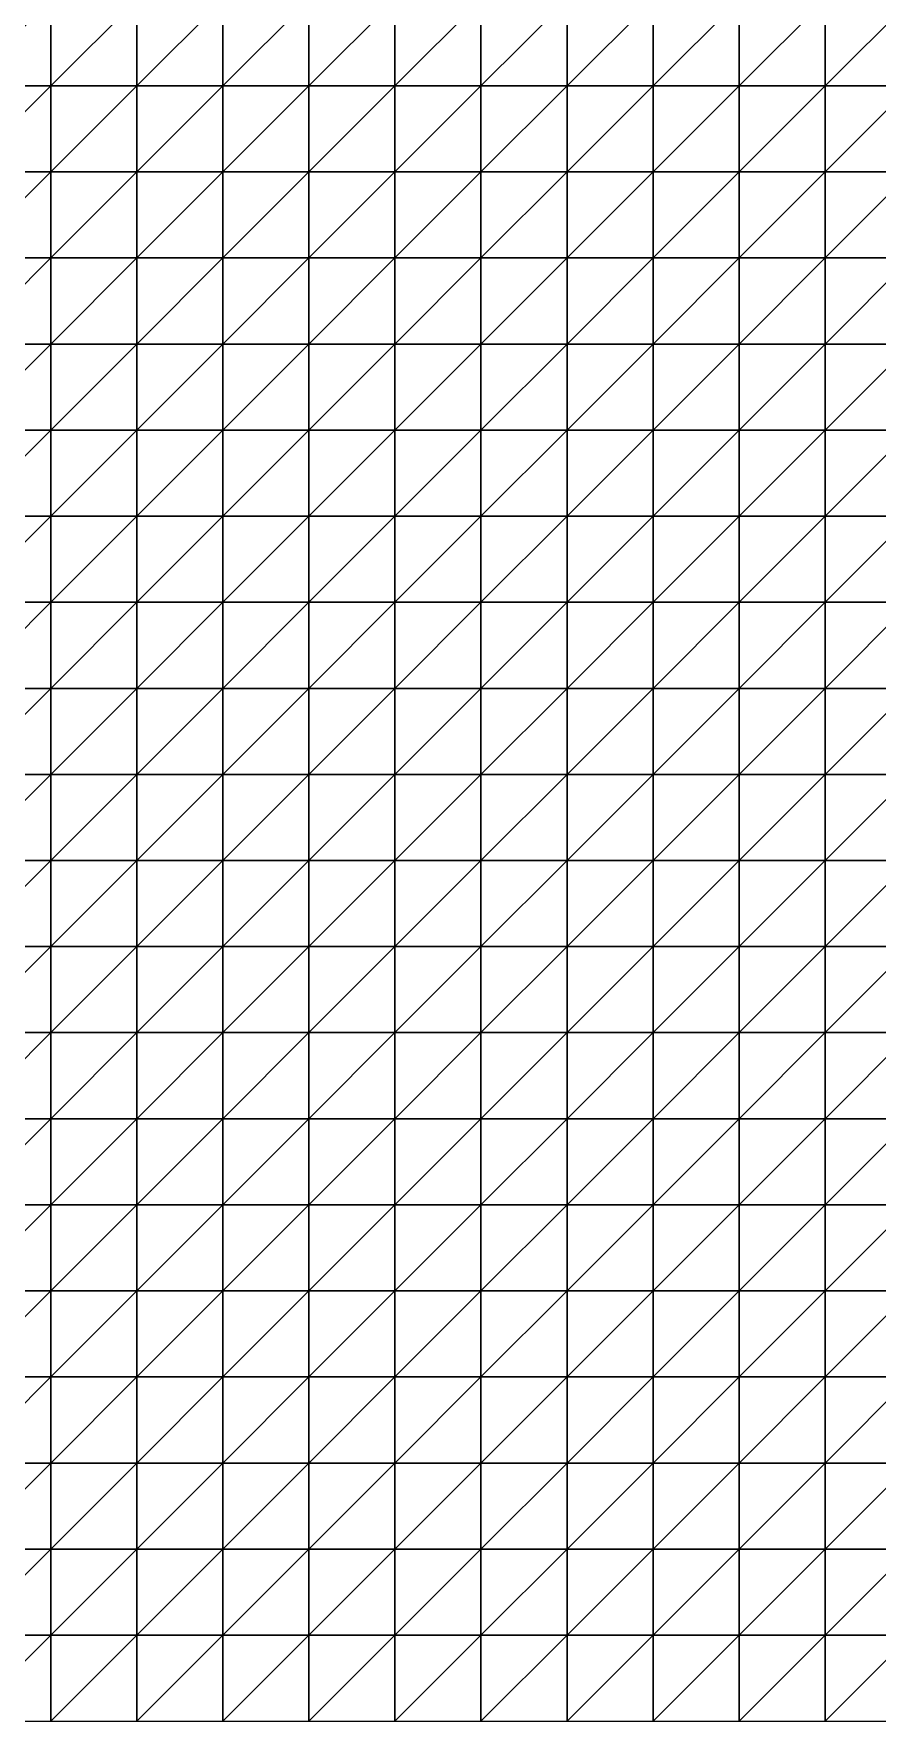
# Model space of a CAD drawing. Header units: metres. Extents: x 351000 to 353000, y 7455000 to 7457000.
# Drawn here: x 351245.1 to 351490.1, y 7455000 to 7455490.1 of the extents above; entities that cross this region are included whole.
import ezdxf

# ---------------------------------------------------------------- set-up
doc = ezdxf.new("R2010")
doc.units = ezdxf.units.M

msp = doc.modelspace()

# ---------------------------------------------------------------- linework, layer by layer
at = {"layer": 'TOPOGRAPHY'}
for points in [[(351225, 7455475, 1230.78), (351250, 7455475, 1231.48), (351250, 7455500, 1230)], [(351225, 7455475, 1230.78), (351250, 7455500, 1230), (351225, 7455500, 1228.62)], [(351250, 7455475, 1231.48), (351275, 7455475, 1232.82), (351275, 7455500, 1232.18)], [(351250, 7455475, 1231.48), (351275, 7455500, 1232.18), (351250, 7455500, 1230)], [(351275, 7455475, 1232.82), (351300, 7455475, 1234.81), (351300, 7455500, 1235.14)], [(351275, 7455475, 1232.82), (351300, 7455500, 1235.14), (351275, 7455500, 1232.18)], [(351300, 7455475, 1234.81), (351325, 7455475, 1237.43), (351325, 7455500, 1238.73)], [(351300, 7455475, 1234.81), (351325, 7455500, 1238.73), (351300, 7455500, 1235.14)], [(351325, 7455475, 1237.43), (351350, 7455475, 1240.58), (351350, 7455500, 1242.79)], [(351325, 7455475, 1237.43), (351350, 7455500, 1242.79), (351325, 7455500, 1238.73)], [(351350, 7455475, 1240.58), (351375, 7455475, 1244.09), (351375, 7455500, 1247.08)], [(351350, 7455475, 1240.58), (351375, 7455500, 1247.08), (351350, 7455500, 1242.79)], [(351375, 7455475, 1244.09), (351400, 7455475, 1247.78), (351400, 7455500, 1251.34)], [(351375, 7455475, 1244.09), (351400, 7455500, 1251.34), (351375, 7455500, 1247.08)], [(351400, 7455475, 1247.78), (351425, 7455475, 1251.42), (351425, 7455500, 1255.3)], [(351400, 7455475, 1247.78), (351425, 7455500, 1255.3), (351400, 7455500, 1251.34)], [(351425, 7455475, 1251.42), (351450, 7455475, 1254.79), (351450, 7455500, 1258.72)], [(351425, 7455475, 1251.42), (351450, 7455500, 1258.72), (351425, 7455500, 1255.3)], [(351450, 7455475, 1254.79), (351475, 7455475, 1257.68), (351475, 7455500, 1261.4)], [(351450, 7455475, 1254.79), (351475, 7455500, 1261.4), (351450, 7455500, 1258.72)], [(351475, 7455475, 1257.68), (351500, 7455475, 1259.95), (351500, 7455500, 1263.21)], [(351475, 7455475, 1257.68), (351500, 7455500, 1263.21), (351475, 7455500, 1261.4)], [(351225, 7455450, 1233.27), (351250, 7455450, 1233.23), (351250, 7455475, 1231.48)], [(351225, 7455450, 1233.27), (351250, 7455475, 1231.48), (351225, 7455475, 1230.78)], [(351250, 7455450, 1233.23), (351275, 7455450, 1233.66), (351275, 7455475, 1232.82)], [(351250, 7455450, 1233.23), (351275, 7455475, 1232.82), (351250, 7455475, 1231.48)], [(351275, 7455450, 1233.66), (351300, 7455450, 1234.66), (351300, 7455475, 1234.81)], [(351275, 7455450, 1233.66), (351300, 7455475, 1234.81), (351275, 7455475, 1232.82)], [(351300, 7455450, 1234.66), (351325, 7455450, 1236.27), (351325, 7455475, 1237.43)], [(351300, 7455450, 1234.66), (351325, 7455475, 1237.43), (351300, 7455475, 1234.81)], [(351325, 7455450, 1236.27), (351350, 7455450, 1238.48), (351350, 7455475, 1240.58)], [(351325, 7455450, 1236.27), (351350, 7455475, 1240.58), (351325, 7455475, 1237.43)], [(351350, 7455450, 1238.48), (351375, 7455450, 1241.23), (351375, 7455475, 1244.09)], [(351350, 7455450, 1238.48), (351375, 7455475, 1244.09), (351350, 7455475, 1240.58)], [(351375, 7455450, 1241.23), (351400, 7455450, 1244.39), (351400, 7455475, 1247.78)], [(351375, 7455450, 1241.23), (351400, 7455475, 1247.78), (351375, 7455475, 1244.09)], [(351400, 7455450, 1244.39), (351425, 7455450, 1247.79), (351425, 7455475, 1251.42)], [(351400, 7455450, 1244.39), (351425, 7455475, 1251.42), (351400, 7455475, 1247.78)], [(351425, 7455450, 1247.79), (351450, 7455450, 1251.23), (351450, 7455475, 1254.79)], [(351425, 7455450, 1247.79), (351450, 7455475, 1254.79), (351425, 7455475, 1251.42)], [(351450, 7455450, 1251.23), (351475, 7455450, 1254.51), (351475, 7455475, 1257.68)], [(351450, 7455450, 1251.23), (351475, 7455475, 1257.68), (351450, 7455475, 1254.79)], [(351475, 7455450, 1254.51), (351500, 7455450, 1257.43), (351500, 7455475, 1259.95)], [(351475, 7455450, 1254.51), (351500, 7455475, 1259.95), (351475, 7455475, 1257.68)], [(351225, 7455425, 1235.71), (351250, 7455425, 1235.02), (351250, 7455450, 1233.23)], [(351225, 7455425, 1235.71), (351250, 7455450, 1233.23), (351225, 7455450, 1233.27)], [(351250, 7455425, 1235.02), (351275, 7455425, 1234.66), (351275, 7455450, 1233.66)], [(351250, 7455425, 1235.02), (351275, 7455450, 1233.66), (351250, 7455450, 1233.23)], [(351275, 7455425, 1234.66), (351300, 7455425, 1234.79), (351300, 7455450, 1234.66)], [(351275, 7455425, 1234.66), (351300, 7455450, 1234.66), (351275, 7455450, 1233.66)], [(351300, 7455425, 1234.79), (351325, 7455425, 1235.54), (351325, 7455450, 1236.27)], [(351300, 7455425, 1234.79), (351325, 7455450, 1236.27), (351300, 7455450, 1234.66)], [(351325, 7455425, 1235.54), (351350, 7455425, 1236.96), (351350, 7455450, 1238.48)], [(351325, 7455425, 1235.54), (351350, 7455450, 1238.48), (351325, 7455450, 1236.27)], [(351350, 7455425, 1236.96), (351375, 7455425, 1239.08), (351375, 7455450, 1241.23)], [(351350, 7455425, 1236.96), (351375, 7455450, 1241.23), (351350, 7455450, 1238.48)], [(351375, 7455425, 1239.08), (351400, 7455425, 1241.83), (351400, 7455450, 1244.39)], [(351375, 7455425, 1239.08), (351400, 7455450, 1244.39), (351375, 7455450, 1241.23)], [(351400, 7455425, 1241.83), (351425, 7455425, 1245.09), (351425, 7455450, 1247.79)], [(351400, 7455425, 1241.83), (351425, 7455450, 1247.79), (351400, 7455450, 1244.39)], [(351425, 7455425, 1245.09), (351450, 7455425, 1248.69), (351450, 7455450, 1251.23)], [(351425, 7455425, 1245.09), (351450, 7455450, 1251.23), (351425, 7455450, 1247.79)], [(351450, 7455425, 1248.69), (351475, 7455425, 1252.42), (351475, 7455450, 1254.51)], [(351450, 7455425, 1248.69), (351475, 7455450, 1254.51), (351450, 7455450, 1251.23)], [(351475, 7455425, 1252.42), (351500, 7455425, 1256.06), (351500, 7455450, 1257.43)], [(351475, 7455425, 1252.42), (351500, 7455450, 1257.43), (351475, 7455450, 1254.51)], [(351225, 7455400, 1237.85), (351250, 7455400, 1236.75), (351250, 7455425, 1235.02)], [(351225, 7455400, 1237.85), (351250, 7455425, 1235.02), (351225, 7455425, 1235.71)], [(351250, 7455400, 1236.75), (351275, 7455400, 1235.89), (351275, 7455425, 1234.66)], [(351250, 7455400, 1236.75), (351275, 7455425, 1234.66), (351250, 7455425, 1235.02)], [(351275, 7455400, 1235.89), (351300, 7455400, 1235.46), (351300, 7455425, 1234.79)], [(351275, 7455400, 1235.89), (351300, 7455425, 1234.79), (351275, 7455425, 1234.66)], [(351300, 7455400, 1235.46), (351325, 7455400, 1235.62), (351325, 7455425, 1235.54)], [(351300, 7455400, 1235.46), (351325, 7455425, 1235.54), (351300, 7455425, 1234.79)], [(351325, 7455400, 1235.62), (351350, 7455400, 1236.51), (351350, 7455425, 1236.96)], [(351325, 7455400, 1235.62), (351350, 7455425, 1236.96), (351325, 7455425, 1235.54)], [(351350, 7455400, 1236.51), (351375, 7455400, 1238.2), (351375, 7455425, 1239.08)], [(351350, 7455400, 1236.51), (351375, 7455425, 1239.08), (351350, 7455425, 1236.96)], [(351375, 7455400, 1238.2), (351400, 7455400, 1240.68), (351400, 7455425, 1241.83)], [(351375, 7455400, 1238.2), (351400, 7455425, 1241.83), (351375, 7455425, 1239.08)], [(351400, 7455400, 1240.68), (351425, 7455400, 1243.87), (351425, 7455425, 1245.09)], [(351400, 7455400, 1240.68), (351425, 7455425, 1245.09), (351400, 7455425, 1241.83)], [(351425, 7455400, 1243.87), (351450, 7455400, 1247.63), (351450, 7455425, 1248.69)], [(351425, 7455400, 1243.87), (351450, 7455425, 1248.69), (351425, 7455425, 1245.09)], [(351450, 7455400, 1247.63), (351475, 7455400, 1251.75), (351475, 7455425, 1252.42)], [(351450, 7455400, 1247.63), (351475, 7455425, 1252.42), (351450, 7455425, 1248.69)], [(351475, 7455400, 1251.75), (351500, 7455400, 1255.98), (351500, 7455425, 1256.06)], [(351475, 7455400, 1251.75), (351500, 7455425, 1256.06), (351475, 7455425, 1252.42)], [(351225, 7455375, 1239.65), (351250, 7455375, 1238.52), (351250, 7455400, 1236.75)], [(351225, 7455375, 1239.65), (351250, 7455400, 1236.75), (351225, 7455400, 1237.85)], [(351250, 7455375, 1238.52), (351275, 7455375, 1237.55), (351275, 7455400, 1235.89)], [(351250, 7455375, 1238.52), (351275, 7455400, 1235.89), (351250, 7455400, 1236.75)], [(351275, 7455375, 1237.55), (351300, 7455375, 1236.94), (351300, 7455400, 1235.46)], [(351275, 7455375, 1237.55), (351300, 7455400, 1235.46), (351275, 7455400, 1235.89)], [(351300, 7455375, 1236.94), (351325, 7455375, 1236.88), (351325, 7455400, 1235.62)], [(351300, 7455375, 1236.94), (351325, 7455400, 1235.62), (351300, 7455400, 1235.46)], [(351325, 7455375, 1236.88), (351350, 7455375, 1237.54), (351350, 7455400, 1236.51)], [(351325, 7455375, 1236.88), (351350, 7455400, 1236.51), (351325, 7455400, 1235.62)], [(351350, 7455375, 1237.54), (351375, 7455375, 1239), (351375, 7455400, 1238.2)], [(351350, 7455375, 1237.54), (351375, 7455400, 1238.2), (351350, 7455400, 1236.51)], [(351375, 7455375, 1239), (351400, 7455375, 1241.31), (351400, 7455400, 1240.68)], [(351375, 7455375, 1239), (351400, 7455400, 1240.68), (351375, 7455400, 1238.2)], [(351400, 7455375, 1241.31), (351425, 7455375, 1244.42), (351425, 7455400, 1243.87)], [(351400, 7455375, 1241.31), (351425, 7455400, 1243.87), (351400, 7455400, 1240.68)], [(351425, 7455375, 1244.42), (351450, 7455375, 1248.21), (351450, 7455400, 1247.63)], [(351425, 7455375, 1244.42), (351450, 7455400, 1247.63), (351425, 7455400, 1243.87)], [(351450, 7455375, 1248.21), (351475, 7455375, 1252.5), (351475, 7455400, 1251.75)], [(351450, 7455375, 1248.21), (351475, 7455400, 1251.75), (351450, 7455400, 1247.63)], [(351475, 7455375, 1252.5), (351500, 7455375, 1257.04), (351500, 7455400, 1255.98)], [(351475, 7455375, 1252.5), (351500, 7455400, 1255.98), (351475, 7455400, 1251.75)], [(351225, 7455350, 1241.24), (351250, 7455350, 1240.47), (351250, 7455375, 1238.52)], [(351225, 7455350, 1241.24), (351250, 7455375, 1238.52), (351225, 7455375, 1239.65)], [(351250, 7455350, 1240.47), (351275, 7455350, 1239.81), (351275, 7455375, 1237.55)], [(351250, 7455350, 1240.47), (351275, 7455375, 1237.55), (351250, 7455375, 1238.52)], [(351275, 7455350, 1239.81), (351300, 7455350, 1239.43), (351300, 7455375, 1236.94)], [(351275, 7455350, 1239.81), (351300, 7455375, 1236.94), (351275, 7455375, 1237.55)], [(351300, 7455350, 1239.43), (351325, 7455350, 1239.51), (351325, 7455375, 1236.88)], [(351300, 7455350, 1239.43), (351325, 7455375, 1236.88), (351300, 7455375, 1236.94)], [(351325, 7455350, 1239.51), (351350, 7455350, 1240.18), (351350, 7455375, 1237.54)], [(351325, 7455350, 1239.51), (351350, 7455375, 1237.54), (351325, 7455375, 1236.88)], [(351350, 7455350, 1240.18), (351375, 7455350, 1241.57), (351375, 7455375, 1239)], [(351350, 7455350, 1240.18), (351375, 7455375, 1239), (351350, 7455375, 1237.54)], [(351375, 7455350, 1241.57), (351400, 7455350, 1243.73), (351400, 7455375, 1241.31)], [(351375, 7455350, 1241.57), (351400, 7455375, 1241.31), (351375, 7455375, 1239)], [(351400, 7455350, 1243.73), (351425, 7455350, 1246.65), (351425, 7455375, 1244.42)], [(351400, 7455350, 1243.73), (351425, 7455375, 1244.42), (351400, 7455375, 1241.31)], [(351425, 7455350, 1246.65), (351450, 7455350, 1250.24), (351450, 7455375, 1248.21)], [(351425, 7455350, 1246.65), (351450, 7455375, 1248.21), (351425, 7455375, 1244.42)], [(351450, 7455350, 1250.24), (351475, 7455350, 1254.37), (351475, 7455375, 1252.5)], [(351450, 7455350, 1250.24), (351475, 7455375, 1252.5), (351450, 7455375, 1248.21)], [(351475, 7455350, 1254.37), (351500, 7455350, 1258.81), (351500, 7455375, 1257.04)], [(351475, 7455350, 1254.37), (351500, 7455375, 1257.04), (351475, 7455375, 1252.5)], [(351225, 7455325, 1242.78), (351250, 7455325, 1242.73), (351250, 7455350, 1240.47)], [(351225, 7455325, 1242.78), (351250, 7455350, 1240.47), (351225, 7455350, 1241.24)], [(351250, 7455325, 1242.73), (351275, 7455325, 1242.74), (351275, 7455350, 1239.81)], [(351250, 7455325, 1242.73), (351275, 7455350, 1239.81), (351250, 7455350, 1240.47)], [(351275, 7455325, 1242.74), (351300, 7455325, 1242.92), (351300, 7455350, 1239.43)], [(351275, 7455325, 1242.74), (351300, 7455350, 1239.43), (351275, 7455350, 1239.81)], [(351300, 7455325, 1242.92), (351325, 7455325, 1243.39), (351325, 7455350, 1239.51)], [(351300, 7455325, 1242.92), (351325, 7455350, 1239.51), (351300, 7455350, 1239.43)], [(351325, 7455325, 1243.39), (351350, 7455325, 1244.26), (351350, 7455350, 1240.18)], [(351325, 7455325, 1243.39), (351350, 7455350, 1240.18), (351325, 7455350, 1239.51)], [(351350, 7455325, 1244.26), (351375, 7455325, 1245.64), (351375, 7455350, 1241.57)], [(351350, 7455325, 1244.26), (351375, 7455350, 1241.57), (351350, 7455350, 1240.18)], [(351375, 7455325, 1245.64), (351400, 7455325, 1247.59), (351400, 7455350, 1243.73)], [(351375, 7455325, 1245.64), (351400, 7455350, 1243.73), (351375, 7455350, 1241.57)], [(351400, 7455325, 1247.59), (351425, 7455325, 1250.13), (351425, 7455350, 1246.65)], [(351400, 7455325, 1247.59), (351425, 7455350, 1246.65), (351400, 7455350, 1243.73)], [(351425, 7455325, 1250.13), (351450, 7455325, 1253.24), (351450, 7455350, 1250.24)], [(351425, 7455325, 1250.13), (351450, 7455350, 1250.24), (351425, 7455350, 1246.65)], [(351450, 7455325, 1253.24), (351475, 7455325, 1256.82), (351475, 7455350, 1254.37)], [(351450, 7455325, 1253.24), (351475, 7455350, 1254.37), (351450, 7455350, 1250.24)], [(351475, 7455325, 1256.82), (351500, 7455325, 1260.72), (351500, 7455350, 1258.81)], [(351475, 7455325, 1256.82), (351500, 7455350, 1258.81), (351475, 7455350, 1254.37)], [(351225, 7455300, 1244.39), (351250, 7455300, 1245.28), (351250, 7455325, 1242.73)], [(351225, 7455300, 1244.39), (351250, 7455325, 1242.73), (351225, 7455325, 1242.78)], [(351250, 7455300, 1245.28), (351275, 7455300, 1246.17), (351275, 7455325, 1242.74)], [(351250, 7455300, 1245.28), (351275, 7455325, 1242.74), (351250, 7455325, 1242.73)], [(351275, 7455300, 1246.17), (351300, 7455300, 1247.1), (351300, 7455325, 1242.92)], [(351275, 7455300, 1246.17), (351300, 7455325, 1242.92), (351275, 7455325, 1242.74)], [(351300, 7455300, 1247.1), (351325, 7455300, 1248.09), (351325, 7455325, 1243.39)], [(351300, 7455300, 1247.1), (351325, 7455325, 1243.39), (351300, 7455325, 1242.92)], [(351325, 7455300, 1248.09), (351350, 7455300, 1249.22), (351350, 7455325, 1244.26)], [(351325, 7455300, 1248.09), (351350, 7455325, 1244.26), (351325, 7455325, 1243.39)], [(351350, 7455300, 1249.22), (351375, 7455300, 1250.57), (351375, 7455325, 1245.64)], [(351350, 7455300, 1249.22), (351375, 7455325, 1245.64), (351350, 7455325, 1244.26)], [(351375, 7455300, 1250.57), (351400, 7455300, 1252.21), (351400, 7455325, 1247.59)], [(351375, 7455300, 1250.57), (351400, 7455325, 1247.59), (351375, 7455325, 1245.64)], [(351400, 7455300, 1252.21), (351425, 7455300, 1254.19), (351425, 7455325, 1250.13)], [(351400, 7455300, 1252.21), (351425, 7455325, 1250.13), (351400, 7455325, 1247.59)], [(351425, 7455300, 1254.19), (351450, 7455300, 1256.53), (351450, 7455325, 1253.24)], [(351425, 7455300, 1254.19), (351450, 7455325, 1253.24), (351425, 7455325, 1250.13)], [(351450, 7455300, 1256.53), (351475, 7455300, 1259.22), (351475, 7455325, 1256.82)], [(351450, 7455300, 1256.53), (351475, 7455325, 1256.82), (351450, 7455325, 1253.24)], [(351475, 7455300, 1259.22), (351500, 7455300, 1262.2), (351500, 7455325, 1260.72)], [(351475, 7455300, 1259.22), (351500, 7455325, 1260.72), (351475, 7455325, 1256.82)], [(351225, 7455275, 1246.05), (351250, 7455275, 1247.91), (351250, 7455300, 1245.28)], [(351225, 7455275, 1246.05), (351250, 7455300, 1245.28), (351225, 7455300, 1244.39)], [(351250, 7455275, 1247.91), (351275, 7455275, 1249.71), (351275, 7455300, 1246.17)], [(351250, 7455275, 1247.91), (351275, 7455300, 1246.17), (351250, 7455300, 1245.28)], [(351275, 7455275, 1249.71), (351300, 7455275, 1251.39), (351300, 7455300, 1247.1)], [(351275, 7455275, 1249.71), (351300, 7455300, 1247.1), (351275, 7455300, 1246.17)], [(351300, 7455275, 1251.39), (351325, 7455275, 1252.91), (351325, 7455300, 1248.09)], [(351300, 7455275, 1251.39), (351325, 7455300, 1248.09), (351300, 7455300, 1247.1)], [(351325, 7455275, 1252.91), (351350, 7455275, 1254.28), (351350, 7455300, 1249.22)], [(351325, 7455275, 1252.91), (351350, 7455300, 1249.22), (351325, 7455300, 1248.09)], [(351350, 7455275, 1254.28), (351375, 7455275, 1255.54), (351375, 7455300, 1250.57)], [(351350, 7455275, 1254.28), (351375, 7455300, 1250.57), (351350, 7455300, 1249.22)], [(351375, 7455275, 1255.54), (351400, 7455275, 1256.76), (351400, 7455300, 1252.21)], [(351375, 7455275, 1255.54), (351400, 7455300, 1252.21), (351375, 7455300, 1250.57)], [(351400, 7455275, 1256.76), (351425, 7455275, 1258.03), (351425, 7455300, 1254.19)], [(351400, 7455275, 1256.76), (351425, 7455300, 1254.19), (351400, 7455300, 1252.21)], [(351425, 7455275, 1258.03), (351450, 7455275, 1259.44), (351450, 7455300, 1256.53)], [(351425, 7455275, 1258.03), (351450, 7455300, 1256.53), (351425, 7455300, 1254.19)], [(351450, 7455275, 1259.44), (351475, 7455275, 1261.04), (351475, 7455300, 1259.22)], [(351450, 7455275, 1259.44), (351475, 7455300, 1259.22), (351450, 7455300, 1256.53)], [(351475, 7455275, 1261.04), (351500, 7455275, 1262.87), (351500, 7455300, 1262.2)], [(351475, 7455275, 1261.04), (351500, 7455300, 1262.2), (351475, 7455300, 1259.22)], [(351225, 7455250, 1247.52), (351250, 7455250, 1250.2), (351250, 7455275, 1247.91)], [(351225, 7455250, 1247.52), (351250, 7455275, 1247.91), (351225, 7455275, 1246.05)], [(351250, 7455250, 1250.2), (351275, 7455250, 1252.76), (351275, 7455275, 1249.71)], [(351250, 7455250, 1250.2), (351275, 7455275, 1249.71), (351250, 7455275, 1247.91)], [(351275, 7455250, 1252.76), (351300, 7455250, 1255.07), (351300, 7455275, 1251.39)], [(351275, 7455250, 1252.76), (351300, 7455275, 1251.39), (351275, 7455275, 1249.71)], [(351300, 7455250, 1255.07), (351325, 7455250, 1257), (351325, 7455275, 1252.91)], [(351300, 7455250, 1255.07), (351325, 7455275, 1252.91), (351300, 7455275, 1251.39)], [(351325, 7455250, 1257), (351350, 7455250, 1258.53), (351350, 7455275, 1254.28)], [(351325, 7455250, 1257), (351350, 7455275, 1254.28), (351325, 7455275, 1252.91)], [(351350, 7455250, 1258.53), (351375, 7455250, 1259.65), (351375, 7455275, 1255.54)], [(351350, 7455250, 1258.53), (351375, 7455275, 1255.54), (351350, 7455275, 1254.28)], [(351375, 7455250, 1259.65), (351400, 7455250, 1260.43), (351400, 7455275, 1256.76)], [(351375, 7455250, 1259.65), (351400, 7455275, 1256.76), (351375, 7455275, 1255.54)], [(351400, 7455250, 1260.43), (351425, 7455250, 1260.98), (351425, 7455275, 1258.03)], [(351400, 7455250, 1260.43), (351425, 7455275, 1258.03), (351400, 7455275, 1256.76)], [(351425, 7455250, 1260.98), (351450, 7455250, 1261.43), (351450, 7455275, 1259.44)], [(351425, 7455250, 1260.98), (351450, 7455275, 1259.44), (351425, 7455275, 1258.03)], [(351450, 7455250, 1261.43), (351475, 7455250, 1261.94), (351475, 7455275, 1261.04)], [(351450, 7455250, 1261.43), (351475, 7455275, 1261.04), (351450, 7455275, 1259.44)], [(351475, 7455250, 1261.94), (351500, 7455250, 1262.62), (351500, 7455275, 1262.87)], [(351475, 7455250, 1261.94), (351500, 7455275, 1262.87), (351475, 7455275, 1261.04)], [(351225, 7455225, 1248.45), (351250, 7455225, 1251.61), (351250, 7455250, 1250.2)], [(351225, 7455225, 1248.45), (351250, 7455250, 1250.2), (351225, 7455250, 1247.52)], [(351250, 7455225, 1251.61), (351275, 7455225, 1254.65), (351275, 7455250, 1252.76)], [(351250, 7455225, 1251.61), (351275, 7455250, 1252.76), (351250, 7455250, 1250.2)], [(351275, 7455225, 1254.65), (351300, 7455225, 1257.36), (351300, 7455250, 1255.07)], [(351275, 7455225, 1254.65), (351300, 7455250, 1255.07), (351275, 7455250, 1252.76)], [(351300, 7455225, 1257.36), (351325, 7455225, 1259.57), (351325, 7455250, 1257)], [(351300, 7455225, 1257.36), (351325, 7455250, 1257), (351300, 7455250, 1255.07)], [(351325, 7455225, 1259.57), (351350, 7455225, 1261.19), (351350, 7455250, 1258.53)], [(351325, 7455225, 1259.57), (351350, 7455250, 1258.53), (351325, 7455250, 1257)], [(351350, 7455225, 1261.19), (351375, 7455225, 1262.18), (351375, 7455250, 1259.65)], [(351350, 7455225, 1261.19), (351375, 7455250, 1259.65), (351350, 7455250, 1258.53)], [(351375, 7455225, 1262.18), (351400, 7455225, 1262.61), (351400, 7455250, 1260.43)], [(351375, 7455225, 1262.18), (351400, 7455250, 1260.43), (351375, 7455250, 1259.65)], [(351400, 7455225, 1262.61), (351425, 7455225, 1262.58), (351425, 7455250, 1260.98)], [(351400, 7455225, 1262.61), (351425, 7455250, 1260.98), (351400, 7455250, 1260.43)], [(351425, 7455225, 1262.58), (351450, 7455225, 1262.28), (351450, 7455250, 1261.43)], [(351425, 7455225, 1262.58), (351450, 7455250, 1261.43), (351425, 7455250, 1260.98)], [(351450, 7455225, 1262.28), (351475, 7455225, 1261.91), (351475, 7455250, 1261.94)], [(351450, 7455225, 1262.28), (351475, 7455250, 1261.94), (351450, 7455250, 1261.43)], [(351475, 7455225, 1261.91), (351500, 7455225, 1261.66), (351500, 7455250, 1262.62)], [(351475, 7455225, 1261.91), (351500, 7455250, 1262.62), (351475, 7455250, 1261.94)], [(351225, 7455200, 1248.39), (351250, 7455200, 1251.65), (351250, 7455225, 1251.61)], [(351225, 7455200, 1248.39), (351250, 7455225, 1251.61), (351225, 7455225, 1248.45)], [(351250, 7455200, 1251.65), (351275, 7455200, 1254.83), (351275, 7455225, 1254.65)], [(351250, 7455200, 1251.65), (351275, 7455225, 1254.65), (351250, 7455225, 1251.61)], [(351275, 7455200, 1254.83), (351300, 7455200, 1257.7), (351300, 7455225, 1257.36)], [(351275, 7455200, 1254.83), (351300, 7455225, 1257.36), (351275, 7455225, 1254.65)], [(351300, 7455200, 1257.7), (351325, 7455200, 1260.06), (351325, 7455225, 1259.57)], [(351300, 7455200, 1257.7), (351325, 7455225, 1259.57), (351300, 7455225, 1257.36)], [(351325, 7455200, 1260.06), (351350, 7455200, 1261.76), (351350, 7455225, 1261.19)], [(351325, 7455200, 1260.06), (351350, 7455225, 1261.19), (351325, 7455225, 1259.57)], [(351350, 7455200, 1261.76), (351375, 7455200, 1262.74), (351375, 7455225, 1262.18)], [(351350, 7455200, 1261.76), (351375, 7455225, 1262.18), (351350, 7455225, 1261.19)], [(351375, 7455200, 1262.74), (351400, 7455200, 1263.04), (351400, 7455225, 1262.61)], [(351375, 7455200, 1262.74), (351400, 7455225, 1262.61), (351375, 7455225, 1262.18)], [(351400, 7455200, 1263.04), (351425, 7455200, 1262.76), (351425, 7455225, 1262.58)], [(351400, 7455200, 1263.04), (351425, 7455225, 1262.58), (351400, 7455225, 1262.61)], [(351425, 7455200, 1262.76), (351450, 7455200, 1262.08), (351450, 7455225, 1262.28)], [(351425, 7455200, 1262.76), (351450, 7455225, 1262.28), (351425, 7455225, 1262.58)], [(351450, 7455200, 1262.08), (351475, 7455200, 1261.22), (351475, 7455225, 1261.91)], [(351450, 7455200, 1262.08), (351475, 7455225, 1261.91), (351450, 7455225, 1262.28)], [(351475, 7455200, 1261.22), (351500, 7455200, 1260.44), (351500, 7455225, 1261.66)], [(351475, 7455200, 1261.22), (351500, 7455225, 1261.66), (351475, 7455225, 1261.91)], [(351225, 7455175, 1247.02), (351250, 7455175, 1249.98), (351250, 7455200, 1251.65)], [(351225, 7455175, 1247.02), (351250, 7455200, 1251.65), (351225, 7455200, 1248.39)], [(351250, 7455175, 1249.98), (351275, 7455175, 1253), (351275, 7455200, 1254.83)], [(351250, 7455175, 1249.98), (351275, 7455200, 1254.83), (351250, 7455200, 1251.65)], [(351275, 7455175, 1253), (351300, 7455175, 1255.84), (351300, 7455200, 1257.7)], [(351275, 7455175, 1253), (351300, 7455200, 1257.7), (351275, 7455200, 1254.83)], [(351300, 7455175, 1255.84), (351325, 7455175, 1258.28), (351325, 7455200, 1260.06)], [(351300, 7455175, 1255.84), (351325, 7455200, 1260.06), (351300, 7455200, 1257.7)], [(351325, 7455175, 1258.28), (351350, 7455175, 1260.15), (351350, 7455200, 1261.76)], [(351325, 7455175, 1258.28), (351350, 7455200, 1261.76), (351325, 7455200, 1260.06)], [(351350, 7455175, 1260.15), (351375, 7455175, 1261.35), (351375, 7455200, 1262.74)], [(351350, 7455175, 1260.15), (351375, 7455200, 1262.74), (351350, 7455200, 1261.76)], [(351375, 7455175, 1261.35), (351400, 7455175, 1261.86), (351400, 7455200, 1263.04)], [(351375, 7455175, 1261.35), (351400, 7455200, 1263.04), (351375, 7455200, 1262.74)], [(351400, 7455175, 1261.86), (351425, 7455175, 1261.75), (351425, 7455200, 1262.76)], [(351400, 7455175, 1261.86), (351425, 7455200, 1262.76), (351400, 7455200, 1263.04)], [(351425, 7455175, 1261.75), (351450, 7455175, 1261.18), (351450, 7455200, 1262.08)], [(351425, 7455175, 1261.75), (351450, 7455200, 1262.08), (351425, 7455200, 1262.76)], [(351450, 7455175, 1261.18), (351475, 7455175, 1260.33), (351475, 7455200, 1261.22)], [(351450, 7455175, 1261.18), (351475, 7455200, 1261.22), (351450, 7455200, 1262.08)], [(351475, 7455175, 1260.33), (351500, 7455175, 1259.47), (351500, 7455200, 1260.44)], [(351475, 7455175, 1260.33), (351500, 7455200, 1260.44), (351475, 7455200, 1261.22)], [(351225, 7455150, 1244.23), (351250, 7455150, 1246.6), (351250, 7455175, 1249.98)], [(351225, 7455150, 1244.23), (351250, 7455175, 1249.98), (351225, 7455175, 1247.02)], [(351250, 7455150, 1246.6), (351275, 7455150, 1249.25), (351275, 7455175, 1253)], [(351250, 7455150, 1246.6), (351275, 7455175, 1253), (351250, 7455175, 1249.98)], [(351275, 7455150, 1249.25), (351300, 7455150, 1251.97), (351300, 7455175, 1255.84)], [(351275, 7455150, 1249.25), (351300, 7455175, 1255.84), (351275, 7455175, 1253)], [(351300, 7455150, 1251.97), (351325, 7455150, 1254.52), (351325, 7455175, 1258.28)], [(351300, 7455150, 1251.97), (351325, 7455175, 1258.28), (351300, 7455175, 1255.84)], [(351325, 7455150, 1254.52), (351350, 7455150, 1256.71), (351350, 7455175, 1260.15)], [(351325, 7455150, 1254.52), (351350, 7455175, 1260.15), (351325, 7455175, 1258.28)], [(351350, 7455150, 1256.71), (351375, 7455150, 1258.4), (351375, 7455175, 1261.35)], [(351350, 7455150, 1256.71), (351375, 7455175, 1261.35), (351350, 7455175, 1260.15)], [(351375, 7455150, 1258.4), (351400, 7455150, 1259.51), (351400, 7455175, 1261.86)], [(351375, 7455150, 1258.4), (351400, 7455175, 1261.86), (351375, 7455175, 1261.35)], [(351400, 7455150, 1259.51), (351425, 7455150, 1260.03), (351425, 7455175, 1261.75)], [(351400, 7455150, 1259.51), (351425, 7455175, 1261.75), (351400, 7455175, 1261.86)], [(351425, 7455150, 1260.03), (351450, 7455150, 1260.05), (351450, 7455175, 1261.18)], [(351425, 7455150, 1260.03), (351450, 7455175, 1261.18), (351425, 7455175, 1261.75)], [(351450, 7455150, 1260.05), (351475, 7455150, 1259.72), (351475, 7455175, 1260.33)], [(351450, 7455150, 1260.05), (351475, 7455175, 1260.33), (351450, 7455175, 1261.18)], [(351475, 7455150, 1259.72), (351500, 7455150, 1259.25), (351500, 7455175, 1259.47)], [(351475, 7455150, 1259.72), (351500, 7455175, 1259.47), (351475, 7455175, 1260.33)], [(351225, 7455125, 1240.24), (351250, 7455125, 1241.88), (351250, 7455150, 1246.6)], [(351225, 7455125, 1240.24), (351250, 7455150, 1246.6), (351225, 7455150, 1244.23)], [(351250, 7455125, 1241.88), (351275, 7455125, 1244.09), (351275, 7455150, 1249.25)], [(351250, 7455125, 1241.88), (351275, 7455150, 1249.25), (351250, 7455150, 1246.6)], [(351275, 7455125, 1244.09), (351300, 7455125, 1246.68), (351300, 7455150, 1251.97)], [(351275, 7455125, 1244.09), (351300, 7455150, 1251.97), (351275, 7455150, 1249.25)], [(351300, 7455125, 1246.68), (351325, 7455125, 1249.43), (351325, 7455150, 1254.52)], [(351300, 7455125, 1246.68), (351325, 7455150, 1254.52), (351300, 7455150, 1251.97)], [(351325, 7455125, 1249.43), (351350, 7455125, 1252.14), (351350, 7455150, 1256.71)], [(351325, 7455125, 1249.43), (351350, 7455150, 1256.71), (351325, 7455150, 1254.52)], [(351350, 7455125, 1252.14), (351375, 7455125, 1254.58), (351375, 7455150, 1258.4)], [(351350, 7455125, 1252.14), (351375, 7455150, 1258.4), (351350, 7455150, 1256.71)], [(351375, 7455125, 1254.58), (351400, 7455125, 1256.62), (351400, 7455150, 1259.51)], [(351375, 7455125, 1254.58), (351400, 7455150, 1259.51), (351375, 7455150, 1258.4)], [(351400, 7455125, 1256.62), (351425, 7455125, 1258.16), (351425, 7455150, 1260.03)], [(351400, 7455125, 1256.62), (351425, 7455150, 1260.03), (351400, 7455150, 1259.51)], [(351425, 7455125, 1258.16), (351450, 7455125, 1259.19), (351450, 7455150, 1260.05)], [(351425, 7455125, 1258.16), (351450, 7455150, 1260.05), (351425, 7455150, 1260.03)], [(351450, 7455125, 1259.19), (351475, 7455125, 1259.76), (351475, 7455150, 1259.72)], [(351450, 7455125, 1259.19), (351475, 7455150, 1259.72), (351450, 7455150, 1260.05)], [(351475, 7455125, 1259.76), (351500, 7455125, 1260.01), (351500, 7455150, 1259.25)], [(351475, 7455125, 1259.76), (351500, 7455150, 1259.25), (351475, 7455150, 1259.72)], [(351225, 7455100, 1235.57), (351250, 7455100, 1236.52), (351250, 7455125, 1241.88)], [(351225, 7455100, 1235.57), (351250, 7455125, 1241.88), (351225, 7455125, 1240.24)], [(351250, 7455100, 1236.52), (351275, 7455100, 1238.34), (351275, 7455125, 1244.09)], [(351250, 7455100, 1236.52), (351275, 7455125, 1244.09), (351250, 7455125, 1241.88)], [(351275, 7455100, 1238.34), (351300, 7455100, 1240.88), (351300, 7455125, 1246.68)], [(351275, 7455100, 1238.34), (351300, 7455125, 1246.68), (351275, 7455125, 1244.09)], [(351300, 7455100, 1240.88), (351325, 7455100, 1243.94), (351325, 7455125, 1249.43)], [(351300, 7455100, 1240.88), (351325, 7455125, 1249.43), (351300, 7455125, 1246.68)], [(351325, 7455100, 1243.94), (351350, 7455100, 1247.29), (351350, 7455125, 1252.14)], [(351325, 7455100, 1243.94), (351350, 7455125, 1252.14), (351325, 7455125, 1249.43)], [(351350, 7455100, 1247.29), (351375, 7455100, 1250.67), (351375, 7455125, 1254.58)], [(351350, 7455100, 1247.29), (351375, 7455125, 1254.58), (351350, 7455125, 1252.14)], [(351375, 7455100, 1250.67), (351400, 7455100, 1253.84), (351400, 7455125, 1256.62)], [(351375, 7455100, 1250.67), (351400, 7455125, 1256.62), (351375, 7455125, 1254.58)], [(351400, 7455100, 1253.84), (351425, 7455100, 1256.61), (351425, 7455125, 1258.16)], [(351400, 7455100, 1253.84), (351425, 7455125, 1258.16), (351400, 7455125, 1256.62)], [(351425, 7455100, 1256.61), (351450, 7455100, 1258.87), (351450, 7455125, 1259.19)], [(351425, 7455100, 1256.61), (351450, 7455125, 1259.19), (351425, 7455125, 1258.16)], [(351450, 7455100, 1258.87), (351475, 7455100, 1260.55), (351475, 7455125, 1259.76)], [(351450, 7455100, 1258.87), (351475, 7455125, 1259.76), (351450, 7455125, 1259.19)], [(351475, 7455100, 1260.55), (351500, 7455100, 1261.69), (351500, 7455125, 1260.01)], [(351475, 7455100, 1260.55), (351500, 7455125, 1260.01), (351475, 7455125, 1259.76)], [(351225, 7455075, 1231.03), (351250, 7455075, 1231.45), (351250, 7455100, 1236.52)], [(351225, 7455075, 1231.03), (351250, 7455100, 1236.52), (351225, 7455100, 1235.57)], [(351250, 7455075, 1231.45), (351275, 7455075, 1232.99), (351275, 7455100, 1238.34)], [(351250, 7455075, 1231.45), (351275, 7455100, 1238.34), (351250, 7455100, 1236.52)], [(351275, 7455075, 1232.99), (351300, 7455075, 1235.57), (351300, 7455100, 1240.88)], [(351275, 7455075, 1232.99), (351300, 7455100, 1240.88), (351275, 7455100, 1238.34)], [(351300, 7455075, 1235.57), (351325, 7455075, 1239), (351325, 7455100, 1243.94)], [(351300, 7455075, 1235.57), (351325, 7455100, 1243.94), (351300, 7455100, 1240.88)], [(351325, 7455075, 1239), (351350, 7455075, 1243.03), (351350, 7455100, 1247.29)], [(351325, 7455075, 1239), (351350, 7455100, 1247.29), (351325, 7455100, 1243.94)], [(351350, 7455075, 1243.03), (351375, 7455075, 1247.35), (351375, 7455100, 1250.67)], [(351350, 7455075, 1243.03), (351375, 7455100, 1250.67), (351350, 7455100, 1247.29)], [(351375, 7455075, 1247.35), (351400, 7455075, 1251.66), (351400, 7455100, 1253.84)], [(351375, 7455075, 1247.35), (351400, 7455100, 1253.84), (351375, 7455100, 1250.67)], [(351400, 7455075, 1251.66), (351425, 7455075, 1255.67), (351425, 7455100, 1256.61)], [(351400, 7455075, 1251.66), (351425, 7455100, 1256.61), (351400, 7455100, 1253.84)], [(351425, 7455075, 1255.67), (351450, 7455075, 1259.14), (351450, 7455100, 1258.87)], [(351425, 7455075, 1255.67), (351450, 7455100, 1258.87), (351425, 7455100, 1256.61)], [(351450, 7455075, 1259.14), (351475, 7455075, 1261.92), (351475, 7455100, 1260.55)], [(351450, 7455075, 1259.14), (351475, 7455100, 1260.55), (351450, 7455100, 1258.87)], [(351475, 7455075, 1261.92), (351500, 7455075, 1263.93), (351500, 7455100, 1261.69)], [(351475, 7455075, 1261.92), (351500, 7455100, 1261.69), (351475, 7455100, 1260.55)], [(351225, 7455050, 1227.46), (351250, 7455050, 1227.58), (351250, 7455075, 1231.45)], [(351225, 7455050, 1227.46), (351250, 7455075, 1231.45), (351225, 7455075, 1231.03)], [(351250, 7455050, 1227.58), (351275, 7455050, 1229), (351275, 7455075, 1232.99)], [(351250, 7455050, 1227.58), (351275, 7455075, 1232.99), (351250, 7455075, 1231.45)], [(351275, 7455050, 1229), (351300, 7455050, 1231.67), (351300, 7455075, 1235.57)], [(351275, 7455050, 1229), (351300, 7455075, 1235.57), (351275, 7455075, 1232.99)], [(351300, 7455050, 1231.67), (351325, 7455050, 1235.42), (351325, 7455075, 1239)], [(351300, 7455050, 1231.67), (351325, 7455075, 1239), (351300, 7455075, 1235.57)], [(351325, 7455050, 1235.42), (351350, 7455050, 1240.01), (351350, 7455075, 1243.03)], [(351325, 7455050, 1235.42), (351350, 7455075, 1243.03), (351325, 7455075, 1239)], [(351350, 7455050, 1240.01), (351375, 7455050, 1245.1), (351375, 7455075, 1247.35)], [(351350, 7455050, 1240.01), (351375, 7455075, 1247.35), (351350, 7455075, 1243.03)], [(351375, 7455050, 1245.1), (351400, 7455050, 1250.32), (351400, 7455075, 1251.66)], [(351375, 7455050, 1245.1), (351400, 7455075, 1251.66), (351375, 7455075, 1247.35)], [(351400, 7455050, 1250.32), (351425, 7455050, 1255.32), (351425, 7455075, 1255.67)], [(351400, 7455050, 1250.32), (351425, 7455075, 1255.67), (351400, 7455075, 1251.66)], [(351425, 7455050, 1255.32), (351450, 7455050, 1259.78), (351450, 7455075, 1259.14)], [(351425, 7455050, 1255.32), (351450, 7455075, 1259.14), (351425, 7455075, 1255.67)], [(351450, 7455050, 1259.78), (351475, 7455050, 1263.43), (351475, 7455075, 1261.92)], [(351450, 7455050, 1259.78), (351475, 7455075, 1261.92), (351450, 7455075, 1259.14)], [(351475, 7455050, 1263.43), (351500, 7455050, 1266.13), (351500, 7455075, 1263.93)], [(351475, 7455050, 1263.43), (351500, 7455075, 1263.93), (351475, 7455075, 1261.92)], [(351225, 7455025, 1225.62), (351250, 7455025, 1225.67), (351250, 7455050, 1227.58)], [(351225, 7455025, 1225.62), (351250, 7455050, 1227.58), (351225, 7455050, 1227.46)], [(351250, 7455025, 1225.67), (351275, 7455025, 1227.06), (351275, 7455050, 1229)], [(351250, 7455025, 1225.67), (351275, 7455050, 1229), (351250, 7455050, 1227.58)], [(351275, 7455025, 1227.06), (351300, 7455025, 1229.77), (351300, 7455050, 1231.67)], [(351275, 7455025, 1227.06), (351300, 7455050, 1231.67), (351275, 7455050, 1229)], [(351300, 7455025, 1229.77), (351325, 7455025, 1233.68), (351325, 7455050, 1235.42)], [(351300, 7455025, 1229.77), (351325, 7455050, 1235.42), (351300, 7455050, 1231.67)], [(351325, 7455025, 1233.68), (351350, 7455025, 1238.55), (351350, 7455050, 1240.01)], [(351325, 7455025, 1233.68), (351350, 7455050, 1240.01), (351325, 7455050, 1235.42)], [(351350, 7455025, 1238.55), (351375, 7455025, 1244.04), (351375, 7455050, 1245.1)], [(351350, 7455025, 1238.55), (351375, 7455050, 1245.1), (351350, 7455050, 1240.01)], [(351375, 7455025, 1244.04), (351400, 7455025, 1249.76), (351400, 7455050, 1250.32)], [(351375, 7455025, 1244.04), (351400, 7455050, 1250.32), (351375, 7455050, 1245.1)], [(351400, 7455025, 1249.76), (351425, 7455025, 1255.34), (351425, 7455050, 1255.32)], [(351400, 7455025, 1249.76), (351425, 7455050, 1255.32), (351400, 7455050, 1250.32)], [(351425, 7455025, 1255.34), (351450, 7455025, 1260.37), (351450, 7455050, 1259.78)], [(351425, 7455025, 1255.34), (351450, 7455050, 1259.78), (351425, 7455050, 1255.32)], [(351450, 7455025, 1260.37), (351475, 7455025, 1264.56), (351475, 7455050, 1263.43)], [(351450, 7455025, 1260.37), (351475, 7455050, 1263.43), (351450, 7455050, 1259.78)], [(351475, 7455025, 1264.56), (351500, 7455025, 1267.67), (351500, 7455050, 1266.13)], [(351475, 7455025, 1264.56), (351500, 7455050, 1266.13), (351475, 7455050, 1263.43)], [(351225, 7455000, 1225.94), (351250, 7455000, 1226.08), (351250, 7455025, 1225.67)], [(351225, 7455000, 1225.94), (351250, 7455025, 1225.67), (351225, 7455025, 1225.62)], [(351250, 7455000, 1226.08), (351275, 7455000, 1227.45), (351275, 7455025, 1227.06)], [(351250, 7455000, 1226.08), (351275, 7455025, 1227.06), (351250, 7455025, 1225.67)], [(351275, 7455000, 1227.45), (351300, 7455000, 1230.08), (351300, 7455025, 1229.77)], [(351275, 7455000, 1227.45), (351300, 7455025, 1229.77), (351275, 7455025, 1227.06)], [(351300, 7455000, 1230.08), (351325, 7455000, 1233.87), (351325, 7455025, 1233.68)], [(351300, 7455000, 1230.08), (351325, 7455025, 1233.68), (351300, 7455025, 1229.77)], [(351325, 7455000, 1233.87), (351350, 7455000, 1238.61), (351350, 7455025, 1238.55)], [(351325, 7455000, 1233.87), (351350, 7455025, 1238.55), (351325, 7455025, 1233.68)], [(351350, 7455000, 1238.61), (351375, 7455000, 1244.02), (351375, 7455025, 1244.04)], [(351350, 7455000, 1238.61), (351375, 7455025, 1244.04), (351350, 7455025, 1238.55)], [(351375, 7455000, 1244.02), (351400, 7455000, 1249.73), (351400, 7455025, 1249.76)], [(351375, 7455000, 1244.02), (351400, 7455025, 1249.76), (351375, 7455025, 1244.04)], [(351400, 7455000, 1249.73), (351425, 7455000, 1255.34), (351425, 7455025, 1255.34)], [(351400, 7455000, 1249.73), (351425, 7455025, 1255.34), (351400, 7455025, 1249.76)], [(351425, 7455000, 1255.34), (351450, 7455000, 1260.48), (351450, 7455025, 1260.37)], [(351425, 7455000, 1255.34), (351450, 7455025, 1260.37), (351425, 7455025, 1255.34)], [(351450, 7455000, 1260.48), (351475, 7455000, 1264.79), (351475, 7455025, 1264.56)], [(351450, 7455000, 1260.48), (351475, 7455025, 1264.56), (351450, 7455025, 1260.37)], [(351475, 7455000, 1264.79), (351500, 7455000, 1268.01), (351500, 7455025, 1267.67)], [(351475, 7455000, 1264.79), (351500, 7455025, 1267.67), (351475, 7455025, 1264.56)]]:
    msp.add_3dface(points, dxfattribs=at)

doc.saveas('drawing.dxf')
